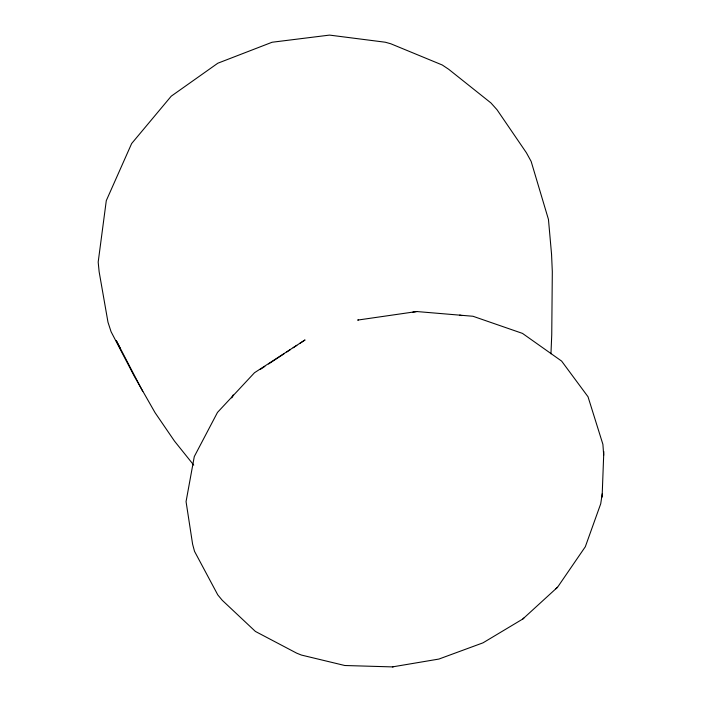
<?xml version="1.0" encoding="UTF-8"?>
<svg xmlns="http://www.w3.org/2000/svg" width="702" height="702" viewBox="0 0 702 702"><rect width="100%" height="100%" fill="white"/><g stroke="black" fill="none" stroke-linecap="round" stroke-linejoin="round"><path stroke-width="1.05" d="M299.57 343.559L305.045 339.952L254.484 372.736L217.48 412.425L194.287 456.581L186.056 501.623L192.611 544.208L194.524 551.333L217.778 594.875L222.28 600.315L255.405 631.44L296.674 653.158L301.421 655.063L344.787 665.505L392.392 666.9L438.89 659.064L483.002 642.839L522.823 618.988L557.546 587.241L585.328 546.726L600.728 503.755L602.219 493.752M603.694 455.282L602.904 444.34L588.022 396.762L561.626 361.091L522.463 333.389L472.964 316.26L416.76 311.539L357.669 320.086L358.38 319.963M602.105 497.139L603.817 451.579M550.956 353.834L551.746 334.731L552.316 271.674L551.553 254.273L548.455 219.428L531.142 161.399L526.403 152.773L497.025 109.74L490.935 102.94L448.692 69.287L442.251 64.988L390.795 43.77L385.301 42.225L329.536 35.1L272.104 42.243L217.822 63.215L171.218 96.192L131.643 143.541L106.292 200.632L98.183 262.083L99.14 271.762L107.994 322.253L111.091 331.756L134.24 376.132L155.002 412.583L174.482 441.084L193.743 465.11M231.721 397.885L233.248 394.998L232.327 396.691M555.852 588.776L557.546 587.241M522.823 618.988L523.938 617.979M260.302 369.41L264.873 366.4M268.524 363.996L284.047 353.782M286.785 351.974L290.435 349.57M293.173 347.762L296.832 345.358M392.392 666.9L393.427 666.733M412.89 312.118L416.76 311.539M459.731 315.093L461.855 315.593M120.2 348.148L116.313 340.707L142.769 391.453"/></g></svg>
